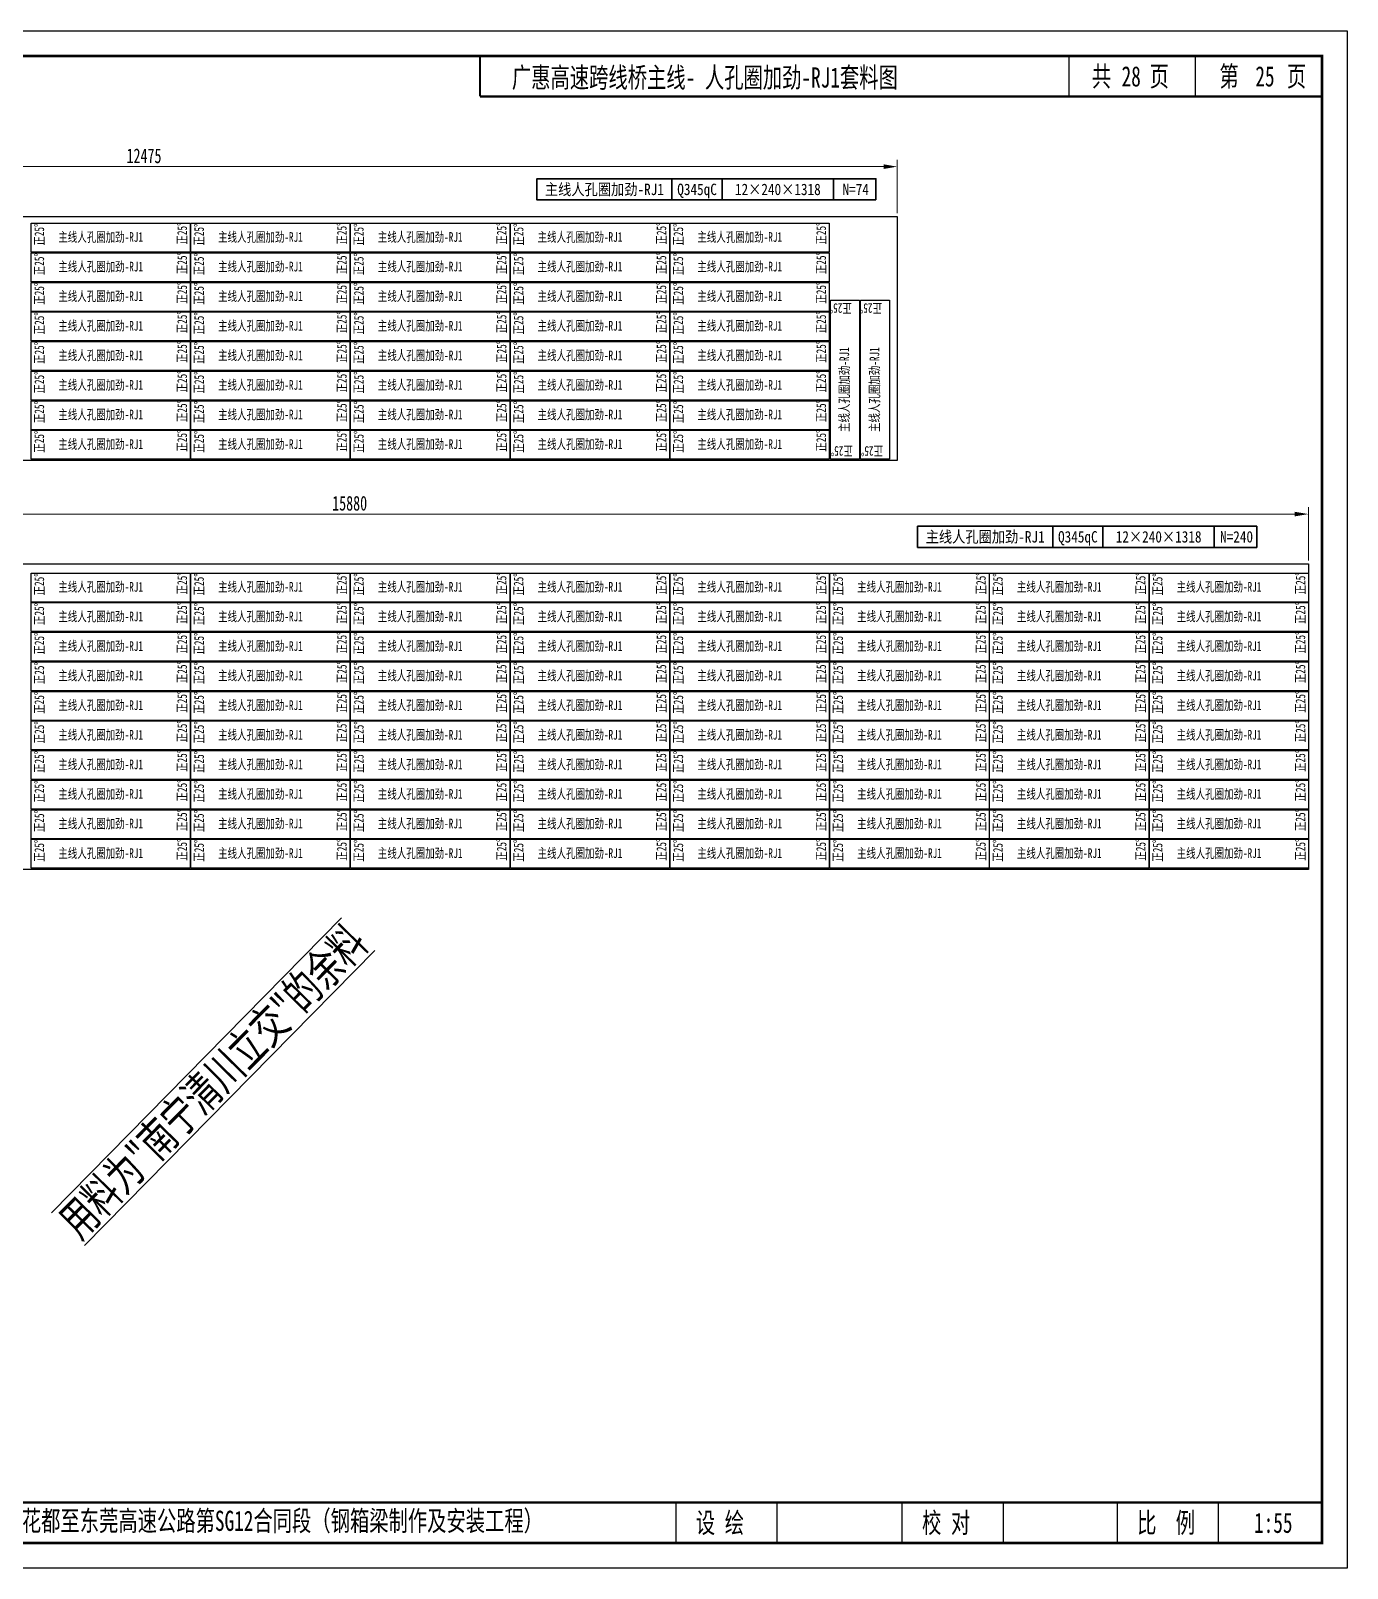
# Model space of a CAD drawing. Extents: x 1629247 to 2251351, y -601856 to -65897.
# Drawn here: x 1887866 to 1898768, y -396534 to -383803 of the extents above; entities that cross this region are included whole.
import ezdxf
from ezdxf.enums import TextEntityAlignment as Align

# ---------------------------------------------------------------- set-up
doc = ezdxf.new("R2010")
doc.units = 0
doc.header["$LTSCALE"] = 2
doc.header["$MEASUREMENT"] = 0
doc.header["$PDMODE"] = 35
doc.header["$PDSIZE"] = 50
doc.layers.get('0').update_dxf_attribs({"linetype": 'CONTINUOUS'})
doc.layers.get('Defpoints').update_dxf_attribs({"linetype": 'CONTINUOUS'})
doc.layers.add('1图框轮廓', color=7, linetype='CONTINUOUS', lineweight=35)
doc.layers.add('A3', color=7, linetype='CONTINUOUS')
doc.styles.add('仿宋', font='仿宋_GB2312_1.ttf', dxfattribs={"width": 0.7})
doc.dimstyles.new('标准标注样式-45', dxfattribs={"dimscale": 45, "dimtxt": 2.7, "dimasz": 2.5, "dimexe": 1.25, "dimexo": 0.625, "dimtad": 1, "dimdec": 0, "dimdsep": 46, "dimtxsty": '仿宋', "dimcen": 2.5, "dimclrd": 3, "dimclre": 3, "dimclrt": 4, "dimazin": 0, "dimtfac": 1, "dimtdec": 0, "dimtmove": 0, "dimatfit": 3, "dimfxl": 1.25, "dimlwd": 13, "dimlwe": 13, "dimarcsym": 0})

# ---------------------------------------------------------------- blocks, each defined once
blk = doc.blocks.new('tukuangA4-')
at = {"layer": 'A3'}
for p, q in [((12951, 10051), (12951, 10327)), ((13814, 10051), (13814, 10327)), ((10266, 173), (10266, 449)), ((10957, 173), (10957, 449)), ((11811, 173), (11811, 449)), ((12502, 173), (12502, 449)), ((13280, 173), (13280, 449)), ((13971, 173), (13971, 449))]:
    blk.add_line(p, q, dxfattribs=at)
blk.add_lwpolyline([(14850, 10500), (14850, 0), (0, 0), (0, 10500)], close=True, dxfattribs=at)
for points, const_width in [([(882, 10327), (14677, 10327), (14677, 173), (882, 173), (882, 10327)], 17.3), ([(8927, 10051), (8927, 10327)], 13.8), ([(8927, 10051), (14677, 10051)], 13.8), ([(882, 449), (14677, 449)], 13.8)]:
    blk.add_lwpolyline(points, dxfattribs=dict(at, const_width=const_width))
at = {"layer": 'A3', "color": 7, "linetype": 'Continuous', "style": '仿宋', "width": 0.7}
for s, p in [('共    页', (13106, 10120)), ('第     页', (13977, 10120)), ('花都至东莞高速公路第SG12合同段（钢箱梁制作及安装工程）', (5798, 255)), ('设 绘', (10401, 242)), ('校 对', (11946, 242)), ('比  例', (13415, 242))]:
    blk.add_text(s, height=138.1, dxfattribs=at).set_placement(p)
blk = doc.blocks.new('*D208')
at = {"color": 3, "lineweight": 13, "ltscale": 3}
for p, q in [((1882567, -385313), (1882567, -384872)), ((1895042, -385313), (1895042, -384872))]:
    blk.add_line(p, q, dxfattribs=at)
at = {"color": 3, "linetype": 'ByBlock', "lineweight": 13, "ltscale": 3}
blk.add_line((1894929, -384928), (1882679, -384928), dxfattribs=at)
at = {"color": 3, "ltscale": 3}
for points in [[(1882679, -384909), (1882679, -384947), (1882567, -384928)], [(1894929, -384909), (1894929, -384947), (1895042, -384928)]]:
    blk.add_solid(points, dxfattribs=at)
at = {"layer": 'Defpoints', "color": 0, "ltscale": 3}
for p in [(1882567, -384928), (1882567, -385341), (1895042, -385341)]:
    blk.add_point(p, dxfattribs=at)
at = {"color": 4, "ltscale": 3, "insert": (1888804, -384839), "char_height": 121.5, "attachment_point": 5, "style": '仿宋'}
blk.add_mtext('12475', dxfattribs=at)
blk = doc.blocks.new('*D210')
at = {"color": 3, "lineweight": 13, "ltscale": 3}
for p, q in [((1882567, -388190), (1882567, -387749)), ((1898447, -388190), (1898447, -387749))]:
    blk.add_line(p, q, dxfattribs=at)
at = {"color": 3, "linetype": 'ByBlock', "lineweight": 13, "ltscale": 3}
blk.add_line((1898334, -387805), (1882679, -387805), dxfattribs=at)
at = {"color": 3, "ltscale": 3}
for points in [[(1882679, -387786), (1882679, -387824), (1882567, -387805)], [(1898334, -387786), (1898334, -387824), (1898447, -387805)]]:
    blk.add_solid(points, dxfattribs=at)
at = {"layer": 'Defpoints', "color": 0, "ltscale": 3}
for p in [(1882567, -387805), (1882567, -388218), (1898447, -388218)]:
    blk.add_point(p, dxfattribs=at)
at = {"color": 4, "ltscale": 3, "insert": (1890507, -387716), "char_height": 121.5, "attachment_point": 5, "style": '仿宋'}
blk.add_mtext('15880', dxfattribs=at)

msp = doc.modelspace()

# ---------------------------------------------------------------- linework, layer by layer
at = {"color": 8, "ltscale": 3}
for points in [[(1895041.7, -385341.4), (1895041.7, -387361.4), (1882566.7, -387361.4), (1882566.7, -385341.4)], [(1898446.7, -388218.4), (1898446.7, -390748.4), (1882566.7, -390748.4), (1882566.7, -388218.4)]]:
    msp.add_lwpolyline(points, close=True, dxfattribs=at)
at = {"color": 1, "ltscale": 3}
for points in [[(1889186.7, -385396.4), (1889186.7, -385636.4), (1887868.7, -385636.4), (1887868.7, -385396.4)], [(1890509.7, -385396.4), (1890509.7, -385636.4), (1889191.7, -385636.4), (1889191.7, -385396.4)], [(1891832.7, -385396.4), (1891832.7, -385636.4), (1890514.7, -385636.4), (1890514.7, -385396.4)], [(1893155.7, -385396.4), (1893155.7, -385636.4), (1891837.7, -385636.4), (1891837.7, -385396.4)], [(1894478.7, -385396.4), (1894478.7, -385636.4), (1893160.7, -385636.4), (1893160.7, -385396.4)], [(1889186.7, -385641.4), (1889186.7, -385881.4), (1887868.7, -385881.4), (1887868.7, -385641.4)], [(1890509.7, -385641.4), (1890509.7, -385881.4), (1889191.7, -385881.4), (1889191.7, -385641.4)], [(1891832.7, -385641.4), (1891832.7, -385881.4), (1890514.7, -385881.4), (1890514.7, -385641.4)], [(1893155.7, -385641.4), (1893155.7, -385881.4), (1891837.7, -385881.4), (1891837.7, -385641.4)], [(1894478.7, -385641.4), (1894478.7, -385881.4), (1893160.7, -385881.4), (1893160.7, -385641.4)], [(1889186.7, -385886.4), (1889186.7, -386126.4), (1887868.7, -386126.4), (1887868.7, -385886.4)], [(1890509.7, -385886.4), (1890509.7, -386126.4), (1889191.7, -386126.4), (1889191.7, -385886.4)], [(1891832.7, -385886.4), (1891832.7, -386126.4), (1890514.7, -386126.4), (1890514.7, -385886.4)], [(1893155.7, -385886.4), (1893155.7, -386126.4), (1891837.7, -386126.4), (1891837.7, -385886.4)], [(1894478.7, -385886.4), (1894478.7, -386126.4), (1893160.7, -386126.4), (1893160.7, -385886.4)], [(1889186.7, -386131.4), (1889186.7, -386371.4), (1887868.7, -386371.4), (1887868.7, -386131.4)], [(1890509.7, -386131.4), (1890509.7, -386371.4), (1889191.7, -386371.4), (1889191.7, -386131.4)], [(1891832.7, -386131.4), (1891832.7, -386371.4), (1890514.7, -386371.4), (1890514.7, -386131.4)], [(1893155.7, -386131.4), (1893155.7, -386371.4), (1891837.7, -386371.4), (1891837.7, -386131.4)], [(1894478.7, -386131.4), (1894478.7, -386371.4), (1893160.7, -386371.4), (1893160.7, -386131.4)], [(1894488.7, -386033.4), (1894728.7, -386033.4), (1894728.7, -387351.4), (1894488.7, -387351.4)], [(1894738.7, -386033.4), (1894978.7, -386033.4), (1894978.7, -387351.4), (1894738.7, -387351.4)], [(1889186.7, -386376.4), (1889186.7, -386616.4), (1887868.7, -386616.4), (1887868.7, -386376.4)], [(1890509.7, -386376.4), (1890509.7, -386616.4), (1889191.7, -386616.4), (1889191.7, -386376.4)], [(1891832.7, -386376.4), (1891832.7, -386616.4), (1890514.7, -386616.4), (1890514.7, -386376.4)], [(1893155.7, -386376.4), (1893155.7, -386616.4), (1891837.7, -386616.4), (1891837.7, -386376.4)], [(1894478.7, -386376.4), (1894478.7, -386616.4), (1893160.7, -386616.4), (1893160.7, -386376.4)], [(1889186.7, -386621.4), (1889186.7, -386861.4), (1887868.7, -386861.4), (1887868.7, -386621.4)], [(1890509.7, -386621.4), (1890509.7, -386861.4), (1889191.7, -386861.4), (1889191.7, -386621.4)], [(1891832.7, -386621.4), (1891832.7, -386861.4), (1890514.7, -386861.4), (1890514.7, -386621.4)], [(1893155.7, -386621.4), (1893155.7, -386861.4), (1891837.7, -386861.4), (1891837.7, -386621.4)], [(1894478.7, -386621.4), (1894478.7, -386861.4), (1893160.7, -386861.4), (1893160.7, -386621.4)], [(1889186.7, -386866.4), (1889186.7, -387106.4), (1887868.7, -387106.4), (1887868.7, -386866.4)], [(1890509.7, -386866.4), (1890509.7, -387106.4), (1889191.7, -387106.4), (1889191.7, -386866.4)], [(1891832.7, -386866.4), (1891832.7, -387106.4), (1890514.7, -387106.4), (1890514.7, -386866.4)], [(1893155.7, -386866.4), (1893155.7, -387106.4), (1891837.7, -387106.4), (1891837.7, -386866.4)], [(1894478.7, -386866.4), (1894478.7, -387106.4), (1893160.7, -387106.4), (1893160.7, -386866.4)], [(1889186.7, -387111.4), (1889186.7, -387351.4), (1887868.7, -387351.4), (1887868.7, -387111.4)], [(1890509.7, -387111.4), (1890509.7, -387351.4), (1889191.7, -387351.4), (1889191.7, -387111.4)], [(1891832.7, -387111.4), (1891832.7, -387351.4), (1890514.7, -387351.4), (1890514.7, -387111.4)], [(1893155.7, -387111.4), (1893155.7, -387351.4), (1891837.7, -387351.4), (1891837.7, -387111.4)], [(1894478.7, -387111.4), (1894478.7, -387351.4), (1893160.7, -387351.4), (1893160.7, -387111.4)], [(1889186.7, -388293.4), (1889186.7, -388533.4), (1887868.7, -388533.4), (1887868.7, -388293.4)], [(1890509.7, -388293.4), (1890509.7, -388533.4), (1889191.7, -388533.4), (1889191.7, -388293.4)], [(1891832.7, -388293.4), (1891832.7, -388533.4), (1890514.7, -388533.4), (1890514.7, -388293.4)], [(1893155.7, -388293.4), (1893155.7, -388533.4), (1891837.7, -388533.4), (1891837.7, -388293.4)], [(1894478.7, -388293.4), (1894478.7, -388533.4), (1893160.7, -388533.4), (1893160.7, -388293.4)], [(1895801.7, -388293.4), (1895801.7, -388533.4), (1894483.7, -388533.4), (1894483.7, -388293.4)], [(1897124.7, -388293.4), (1897124.7, -388533.4), (1895806.7, -388533.4), (1895806.7, -388293.4)], [(1898447.7, -388293.4), (1898447.7, -388533.4), (1897129.7, -388533.4), (1897129.7, -388293.4)], [(1889186.7, -388538.4), (1889186.7, -388778.4), (1887868.7, -388778.4), (1887868.7, -388538.4)], [(1890509.7, -388538.4), (1890509.7, -388778.4), (1889191.7, -388778.4), (1889191.7, -388538.4)], [(1891832.7, -388538.4), (1891832.7, -388778.4), (1890514.7, -388778.4), (1890514.7, -388538.4)], [(1893155.7, -388538.4), (1893155.7, -388778.4), (1891837.7, -388778.4), (1891837.7, -388538.4)], [(1894478.7, -388538.4), (1894478.7, -388778.4), (1893160.7, -388778.4), (1893160.7, -388538.4)], [(1895801.7, -388538.4), (1895801.7, -388778.4), (1894483.7, -388778.4), (1894483.7, -388538.4)], [(1897124.7, -388538.4), (1897124.7, -388778.4), (1895806.7, -388778.4), (1895806.7, -388538.4)], [(1898447.7, -388538.4), (1898447.7, -388778.4), (1897129.7, -388778.4), (1897129.7, -388538.4)], [(1889186.7, -388783.4), (1889186.7, -389023.4), (1887868.7, -389023.4), (1887868.7, -388783.4)], [(1890509.7, -388783.4), (1890509.7, -389023.4), (1889191.7, -389023.4), (1889191.7, -388783.4)], [(1891832.7, -388783.4), (1891832.7, -389023.4), (1890514.7, -389023.4), (1890514.7, -388783.4)], [(1893155.7, -388783.4), (1893155.7, -389023.4), (1891837.7, -389023.4), (1891837.7, -388783.4)], [(1894478.7, -388783.4), (1894478.7, -389023.4), (1893160.7, -389023.4), (1893160.7, -388783.4)], [(1895801.7, -388783.4), (1895801.7, -389023.4), (1894483.7, -389023.4), (1894483.7, -388783.4)], [(1897124.7, -388783.4), (1897124.7, -389023.4), (1895806.7, -389023.4), (1895806.7, -388783.4)], [(1898447.7, -388783.4), (1898447.7, -389023.4), (1897129.7, -389023.4), (1897129.7, -388783.4)], [(1889186.7, -389028.4), (1889186.7, -389268.4), (1887868.7, -389268.4), (1887868.7, -389028.4)], [(1890509.7, -389028.4), (1890509.7, -389268.4), (1889191.7, -389268.4), (1889191.7, -389028.4)], [(1891832.7, -389028.4), (1891832.7, -389268.4), (1890514.7, -389268.4), (1890514.7, -389028.4)], [(1893155.7, -389028.4), (1893155.7, -389268.4), (1891837.7, -389268.4), (1891837.7, -389028.4)], [(1894478.7, -389028.4), (1894478.7, -389268.4), (1893160.7, -389268.4), (1893160.7, -389028.4)], [(1895801.7, -389028.4), (1895801.7, -389268.4), (1894483.7, -389268.4), (1894483.7, -389028.4)], [(1897124.7, -389028.4), (1897124.7, -389268.4), (1895806.7, -389268.4), (1895806.7, -389028.4)], [(1898447.7, -389028.4), (1898447.7, -389268.4), (1897129.7, -389268.4), (1897129.7, -389028.4)], [(1889186.7, -389273.4), (1889186.7, -389513.4), (1887868.7, -389513.4), (1887868.7, -389273.4)], [(1890509.7, -389273.4), (1890509.7, -389513.4), (1889191.7, -389513.4), (1889191.7, -389273.4)], [(1891832.7, -389273.4), (1891832.7, -389513.4), (1890514.7, -389513.4), (1890514.7, -389273.4)], [(1893155.7, -389273.4), (1893155.7, -389513.4), (1891837.7, -389513.4), (1891837.7, -389273.4)], [(1894478.7, -389273.4), (1894478.7, -389513.4), (1893160.7, -389513.4), (1893160.7, -389273.4)], [(1895801.7, -389273.4), (1895801.7, -389513.4), (1894483.7, -389513.4), (1894483.7, -389273.4)], [(1897124.7, -389273.4), (1897124.7, -389513.4), (1895806.7, -389513.4), (1895806.7, -389273.4)], [(1898447.7, -389273.4), (1898447.7, -389513.4), (1897129.7, -389513.4), (1897129.7, -389273.4)], [(1889186.7, -389518.4), (1889186.7, -389758.4), (1887868.7, -389758.4), (1887868.7, -389518.4)], [(1890509.7, -389518.4), (1890509.7, -389758.4), (1889191.7, -389758.4), (1889191.7, -389518.4)], [(1891832.7, -389518.4), (1891832.7, -389758.4), (1890514.7, -389758.4), (1890514.7, -389518.4)], [(1893155.7, -389518.4), (1893155.7, -389758.4), (1891837.7, -389758.4), (1891837.7, -389518.4)], [(1894478.7, -389518.4), (1894478.7, -389758.4), (1893160.7, -389758.4), (1893160.7, -389518.4)], [(1895801.7, -389518.4), (1895801.7, -389758.4), (1894483.7, -389758.4), (1894483.7, -389518.4)], [(1897124.7, -389518.4), (1897124.7, -389758.4), (1895806.7, -389758.4), (1895806.7, -389518.4)], [(1898447.7, -389518.4), (1898447.7, -389758.4), (1897129.7, -389758.4), (1897129.7, -389518.4)], [(1889186.7, -389763.4), (1889186.7, -390003.4), (1887868.7, -390003.4), (1887868.7, -389763.4)], [(1890509.7, -389763.4), (1890509.7, -390003.4), (1889191.7, -390003.4), (1889191.7, -389763.4)], [(1891832.7, -389763.4), (1891832.7, -390003.4), (1890514.7, -390003.4), (1890514.7, -389763.4)], [(1893155.7, -389763.4), (1893155.7, -390003.4), (1891837.7, -390003.4), (1891837.7, -389763.4)], [(1894478.7, -389763.4), (1894478.7, -390003.4), (1893160.7, -390003.4), (1893160.7, -389763.4)], [(1895801.7, -389763.4), (1895801.7, -390003.4), (1894483.7, -390003.4), (1894483.7, -389763.4)], [(1897124.7, -389763.4), (1897124.7, -390003.4), (1895806.7, -390003.4), (1895806.7, -389763.4)], [(1898447.7, -389763.4), (1898447.7, -390003.4), (1897129.7, -390003.4), (1897129.7, -389763.4)], [(1889186.7, -390008.4), (1889186.7, -390248.4), (1887868.7, -390248.4), (1887868.7, -390008.4)], [(1890509.7, -390008.4), (1890509.7, -390248.4), (1889191.7, -390248.4), (1889191.7, -390008.4)], [(1891832.7, -390008.4), (1891832.7, -390248.4), (1890514.7, -390248.4), (1890514.7, -390008.4)], [(1893155.7, -390008.4), (1893155.7, -390248.4), (1891837.7, -390248.4), (1891837.7, -390008.4)], [(1894478.7, -390008.4), (1894478.7, -390248.4), (1893160.7, -390248.4), (1893160.7, -390008.4)], [(1895801.7, -390008.4), (1895801.7, -390248.4), (1894483.7, -390248.4), (1894483.7, -390008.4)], [(1897124.7, -390008.4), (1897124.7, -390248.4), (1895806.7, -390248.4), (1895806.7, -390008.4)], [(1898447.7, -390008.4), (1898447.7, -390248.4), (1897129.7, -390248.4), (1897129.7, -390008.4)], [(1889186.7, -390253.4), (1889186.7, -390493.4), (1887868.7, -390493.4), (1887868.7, -390253.4)], [(1890509.7, -390253.4), (1890509.7, -390493.4), (1889191.7, -390493.4), (1889191.7, -390253.4)], [(1891832.7, -390253.4), (1891832.7, -390493.4), (1890514.7, -390493.4), (1890514.7, -390253.4)], [(1893155.7, -390253.4), (1893155.7, -390493.4), (1891837.7, -390493.4), (1891837.7, -390253.4)], [(1894478.7, -390253.4), (1894478.7, -390493.4), (1893160.7, -390493.4), (1893160.7, -390253.4)], [(1895801.7, -390253.4), (1895801.7, -390493.4), (1894483.7, -390493.4), (1894483.7, -390253.4)], [(1897124.7, -390253.4), (1897124.7, -390493.4), (1895806.7, -390493.4), (1895806.7, -390253.4)], [(1898447.7, -390253.4), (1898447.7, -390493.4), (1897129.7, -390493.4), (1897129.7, -390253.4)], [(1889186.7, -390498.4), (1889186.7, -390738.4), (1887868.7, -390738.4), (1887868.7, -390498.4)], [(1890509.7, -390498.4), (1890509.7, -390738.4), (1889191.7, -390738.4), (1889191.7, -390498.4)], [(1891832.7, -390498.4), (1891832.7, -390738.4), (1890514.7, -390738.4), (1890514.7, -390498.4)], [(1893155.7, -390498.4), (1893155.7, -390738.4), (1891837.7, -390738.4), (1891837.7, -390498.4)], [(1894478.7, -390498.4), (1894478.7, -390738.4), (1893160.7, -390738.4), (1893160.7, -390498.4)], [(1895801.7, -390498.4), (1895801.7, -390738.4), (1894483.7, -390738.4), (1894483.7, -390498.4)], [(1897124.7, -390498.4), (1897124.7, -390738.4), (1895806.7, -390738.4), (1895806.7, -390498.4)], [(1898447.7, -390498.4), (1898447.7, -390738.4), (1897129.7, -390738.4), (1897129.7, -390498.4)]]:
    msp.add_lwpolyline(points, close=True, dxfattribs=at)
at = {"layer": '1图框轮廓', "color": 30, "ltscale": 3}
for points in [[(1894865.5, -385203.7), (1892057.4, -385203.7), (1892057.4, -385028.7), (1894865.5, -385028.7)], [(1893176, -385203.7), (1893176, -385203.7), (1893176, -385028.7), (1893176, -385028.7)], [(1893592, -385203.7), (1893592, -385203.7), (1893592, -385028.7), (1893592, -385028.7)], [(1894514, -385203.7), (1894514, -385203.7), (1894514, -385028.7), (1894514, -385028.7)], [(1898018.8, -388080.7), (1895210.7, -388080.7), (1895210.7, -387905.7), (1898018.8, -387905.7)], [(1896329.3, -388080.7), (1896329.3, -388080.7), (1896329.3, -387905.7), (1896329.3, -387905.7)], [(1896745.3, -388080.7), (1896745.3, -388080.7), (1896745.3, -387905.7), (1896745.3, -387905.7)], [(1897667.3, -388080.7), (1897667.3, -388080.7), (1897667.3, -387905.7), (1897667.3, -387905.7)]]:
    msp.add_lwpolyline(points, close=True, dxfattribs=at)

# ---------------------------------------------------------------- block references
at = {"color": 8, "xscale": 1.212542043533176, "yscale": 1.212542043547728, "zscale": 1.212542043548322}
msp.add_blockref('tukuangA4-', (1880762, -396534.4), dxfattribs=at)

# ---------------------------------------------------------------- texts
at = {"color": 7, "style": '仿宋', "width": 0.85}
for s, p in [('主线人孔圈加劲-RJ1', (1892616.4, -385116.2)), ('Q345qC', (1893384, -385116.2)), ('12×240×1318', (1894053, -385116.2)), ('N=74', (1894698.1, -385116.2)), ('主线人孔圈加劲-RJ1', (1895769.7, -387993.2)), ('Q345qC', (1896537.3, -387993.2)), ('12×240×1318', (1897206.3, -387993.2)), ('N=240', (1897851.4, -387993.2))]:
    msp.add_text(s, height=94.5, dxfattribs=at).set_placement(p, align=Align.MIDDLE_CENTER)
at = {"layer": 'A3', "color": 6, "linetype": 'Continuous', "style": '仿宋', "width": 0.7}
msp.add_text('广惠高速跨线桥主线- 人孔圈加劲-RJ1套料图', height=167.446, dxfattribs=at).set_placement((1891850.5, -384273.3))
at = {"layer": 'A3', "color": 1, "linetype": 'Continuous', "style": '仿宋', "width": 0.7}
for s, p in [('28', (1896899.4, -384263.9)), ('25', (1898007, -384263.9))]:
    msp.add_text(s, height=167.45, dxfattribs=at).set_placement(p)
at = {"layer": 'A3', "color": 6, "linetype": 'Continuous', "style": '仿宋', "width": 0.7}
for s, rotation, p in [('正25%%D', 90, (1887976.7, -385490.6)), ('正25%%D', 90, (1889159.4, -385481.8)), ('正25%%D', 90, (1889299.7, -385490.6)), ('正25%%D', 90, (1890482.4, -385481.8)), ('正25%%D', 90, (1890622.7, -385490.6)), ('正25%%D', 90, (1891805.4, -385481.8)), ('正25%%D', 90, (1891945.7, -385490.6)), ('正25%%D', 90, (1893128.4, -385481.8)), ('正25%%D', 90, (1893268.7, -385490.6)), ('正25%%D', 90, (1894451.4, -385481.8)), ('正25%%D', 90, (1889159.4, -385726.8)), ('正25%%D', 90, (1890482.4, -385726.8)), ('正25%%D', 90, (1891805.4, -385726.8)), ('正25%%D', 90, (1893128.4, -385726.8)), ('正25%%D', 90, (1894451.4, -385726.8)), ('正25%%D', 90, (1887976.7, -385735.6)), ('正25%%D', 90, (1889299.7, -385735.6)), ('正25%%D', 90, (1890622.7, -385735.6)), ('正25%%D', 90, (1891945.7, -385735.6)), ('正25%%D', 90, (1893268.7, -385735.6)), ('正25%%D', 90, (1887976.7, -385980.6)), ('正25%%D', 90, (1889159.4, -385971.8)), ('正25%%D', 90, (1889299.7, -385980.6)), ('正25%%D', 90, (1890482.4, -385971.8)), ('正25%%D', 90, (1890622.7, -385980.6)), ('正25%%D', 90, (1891805.4, -385971.8)), ('正25%%D', 90, (1891945.7, -385980.6)), ('正25%%D', 90, (1893128.4, -385971.8)), ('正25%%D', 90, (1893268.7, -385980.6)), ('正25%%D', 90, (1894451.4, -385971.8)), ('正25%%D', 90, (1887976.7, -386225.6)), ('正25%%D', 90, (1889159.4, -386216.8)), ('正25%%D', 90, (1889299.7, -386225.6)), ('正25%%D', 90, (1890482.4, -386216.8)), ('正25%%D', 90, (1890622.7, -386225.6)), ('正25%%D', 90, (1891805.4, -386216.8)), ('正25%%D', 90, (1891945.7, -386225.6)), ('正25%%D', 90, (1893128.4, -386216.8)), ('正25%%D', 90, (1893268.7, -386225.6)), ('正25%%D', 90, (1894451.4, -386216.8)), ('正25%%D', 180, (1894574.1, -386060.7)), ('正25%%D', 180, (1894824.1, -386060.7)), ('正25%%D', 90, (1887976.7, -386470.6)), ('正25%%D', 90, (1889159.4, -386461.8)), ('正25%%D', 90, (1889299.7, -386470.6)), ('正25%%D', 90, (1890482.4, -386461.8)), ('正25%%D', 90, (1890622.7, -386470.6)), ('正25%%D', 90, (1891805.4, -386461.8)), ('正25%%D', 90, (1891945.7, -386470.6)), ('正25%%D', 90, (1893128.4, -386461.8)), ('正25%%D', 90, (1893268.7, -386470.6)), ('正25%%D', 90, (1894451.4, -386461.8)), ('主线人孔圈加劲-RJ1', 90, (1894642.9, -386774.9)), ('主线人孔圈加劲-RJ1', 90, (1894892.9, -386774.9)), ('正25%%D', 90, (1887976.7, -386715.6)), ('正25%%D', 90, (1889159.4, -386706.8)), ('正25%%D', 90, (1889299.7, -386715.6)), ('正25%%D', 90, (1890482.4, -386706.8)), ('正25%%D', 90, (1890622.7, -386715.6)), ('正25%%D', 90, (1891805.4, -386706.8)), ('正25%%D', 90, (1891945.7, -386715.6)), ('正25%%D', 90, (1893128.4, -386706.8)), ('正25%%D', 90, (1893268.7, -386715.6)), ('正25%%D', 90, (1894451.4, -386706.8)), ('正25%%D', 90, (1887976.7, -386960.6)), ('正25%%D', 90, (1889159.4, -386951.8)), ('正25%%D', 90, (1889299.7, -386960.6)), ('正25%%D', 90, (1890482.4, -386951.8)), ('正25%%D', 90, (1890622.7, -386960.6)), ('正25%%D', 90, (1891805.4, -386951.8)), ('正25%%D', 90, (1891945.7, -386960.6)), ('正25%%D', 90, (1893128.4, -386951.8)), ('正25%%D', 90, (1893268.7, -386960.6)), ('正25%%D', 90, (1894451.4, -386951.8)), ('正25%%D', 90, (1887976.7, -387205.6)), ('正25%%D', 90, (1889159.4, -387196.8)), ('正25%%D', 90, (1889299.7, -387205.6)), ('正25%%D', 90, (1890482.4, -387196.8)), ('正25%%D', 90, (1890622.7, -387205.6)), ('正25%%D', 90, (1891805.4, -387196.8)), ('正25%%D', 90, (1891945.7, -387205.6)), ('正25%%D', 90, (1893128.4, -387196.8)), ('正25%%D', 90, (1893268.7, -387205.6)), ('正25%%D', 90, (1894451.4, -387196.8)), ('正25%%D', 180, (1894582.8, -387243.3)), ('正25%%D', 180, (1894832.8, -387243.3)), ('正25%%D', 90, (1887976.7, -388387.5)), ('正25%%D', 90, (1889159.4, -388378.8)), ('正25%%D', 90, (1889299.7, -388387.5)), ('正25%%D', 90, (1890482.4, -388378.8)), ('正25%%D', 90, (1890622.7, -388387.5)), ('正25%%D', 90, (1891805.4, -388378.8)), ('正25%%D', 90, (1891945.7, -388387.5)), ('正25%%D', 90, (1893128.4, -388378.8)), ('正25%%D', 90, (1893268.7, -388387.5)), ('正25%%D', 90, (1894451.4, -388378.8)), ('正25%%D', 90, (1894591.7, -388387.5)), ('正25%%D', 90, (1895774.4, -388378.8)), ('正25%%D', 90, (1895914.7, -388387.5)), ('正25%%D', 90, (1897097.4, -388378.8)), ('正25%%D', 90, (1897237.7, -388387.5)), ('正25%%D', 90, (1898420.4, -388378.8)), ('正25%%D', 90, (1887976.7, -388632.5)), ('正25%%D', 90, (1889159.4, -388623.8)), ('正25%%D', 90, (1889299.7, -388632.5)), ('正25%%D', 90, (1890482.4, -388623.8)), ('正25%%D', 90, (1890622.7, -388632.5)), ('正25%%D', 90, (1891805.4, -388623.8)), ('正25%%D', 90, (1891945.7, -388632.5)), ('正25%%D', 90, (1893128.4, -388623.8)), ('正25%%D', 90, (1893268.7, -388632.5)), ('正25%%D', 90, (1894451.4, -388623.8)), ('正25%%D', 90, (1894591.7, -388632.5)), ('正25%%D', 90, (1895774.4, -388623.8)), ('正25%%D', 90, (1895914.7, -388632.5)), ('正25%%D', 90, (1897097.4, -388623.8)), ('正25%%D', 90, (1897237.7, -388632.5)), ('正25%%D', 90, (1898420.4, -388623.8)), ('正25%%D', 90, (1887976.7, -388877.5)), ('正25%%D', 90, (1889159.4, -388868.8)), ('正25%%D', 90, (1889299.7, -388877.5)), ('正25%%D', 90, (1890482.4, -388868.8)), ('正25%%D', 90, (1890622.7, -388877.5)), ('正25%%D', 90, (1891805.4, -388868.8)), ('正25%%D', 90, (1891945.7, -388877.5)), ('正25%%D', 90, (1893128.4, -388868.8)), ('正25%%D', 90, (1893268.7, -388877.5)), ('正25%%D', 90, (1894451.4, -388868.8)), ('正25%%D', 90, (1894591.7, -388877.5)), ('正25%%D', 90, (1895774.4, -388868.8)), ('正25%%D', 90, (1895914.7, -388877.5)), ('正25%%D', 90, (1897097.4, -388868.8)), ('正25%%D', 90, (1897237.7, -388877.5)), ('正25%%D', 90, (1898420.4, -388868.8)), ('正25%%D', 90, (1887976.7, -389122.5)), ('正25%%D', 90, (1889159.4, -389113.8)), ('正25%%D', 90, (1889299.7, -389122.5)), ('正25%%D', 90, (1890482.4, -389113.8)), ('正25%%D', 90, (1890622.7, -389122.5)), ('正25%%D', 90, (1891805.4, -389113.8)), ('正25%%D', 90, (1891945.7, -389122.5)), ('正25%%D', 90, (1893128.4, -389113.8)), ('正25%%D', 90, (1893268.7, -389122.5)), ('正25%%D', 90, (1894451.4, -389113.8)), ('正25%%D', 90, (1894591.7, -389122.5)), ('正25%%D', 90, (1895774.4, -389113.8)), ('正25%%D', 90, (1895914.7, -389122.5)), ('正25%%D', 90, (1897097.4, -389113.8)), ('正25%%D', 90, (1897237.7, -389122.5)), ('正25%%D', 90, (1898420.4, -389113.8)), ('正25%%D', 90, (1887976.7, -389367.5)), ('正25%%D', 90, (1889159.4, -389358.8)), ('正25%%D', 90, (1889299.7, -389367.5)), ('正25%%D', 90, (1890482.4, -389358.8)), ('正25%%D', 90, (1890622.7, -389367.5)), ('正25%%D', 90, (1891805.4, -389358.8)), ('正25%%D', 90, (1891945.7, -389367.5)), ('正25%%D', 90, (1893128.4, -389358.8)), ('正25%%D', 90, (1893268.7, -389367.5)), ('正25%%D', 90, (1894451.4, -389358.8)), ('正25%%D', 90, (1894591.7, -389367.5)), ('正25%%D', 90, (1895774.4, -389358.8)), ('正25%%D', 90, (1895914.7, -389367.5)), ('正25%%D', 90, (1897097.4, -389358.8)), ('正25%%D', 90, (1897237.7, -389367.5)), ('正25%%D', 90, (1898420.4, -389358.8)), ('正25%%D', 90, (1887976.7, -389612.5)), ('正25%%D', 90, (1889159.4, -389603.8)), ('正25%%D', 90, (1889299.7, -389612.5)), ('正25%%D', 90, (1890482.4, -389603.8)), ('正25%%D', 90, (1890622.7, -389612.5)), ('正25%%D', 90, (1891805.4, -389603.8)), ('正25%%D', 90, (1891945.7, -389612.5)), ('正25%%D', 90, (1893128.4, -389603.8)), ('正25%%D', 90, (1893268.7, -389612.5)), ('正25%%D', 90, (1894451.4, -389603.8)), ('正25%%D', 90, (1894591.7, -389612.5)), ('正25%%D', 90, (1895774.4, -389603.8)), ('正25%%D', 90, (1895914.7, -389612.5)), ('正25%%D', 90, (1897097.4, -389603.8)), ('正25%%D', 90, (1897237.7, -389612.5)), ('正25%%D', 90, (1898420.4, -389603.8)), ('正25%%D', 90, (1887976.7, -389857.5)), ('正25%%D', 90, (1889159.4, -389848.8)), ('正25%%D', 90, (1889299.7, -389857.5)), ('正25%%D', 90, (1890482.4, -389848.8)), ('正25%%D', 90, (1890622.7, -389857.5)), ('正25%%D', 90, (1891805.4, -389848.8)), ('正25%%D', 90, (1891945.7, -389857.5)), ('正25%%D', 90, (1893128.4, -389848.8)), ('正25%%D', 90, (1893268.7, -389857.5)), ('正25%%D', 90, (1894451.4, -389848.8)), ('正25%%D', 90, (1894591.7, -389857.5)), ('正25%%D', 90, (1895774.4, -389848.8)), ('正25%%D', 90, (1895914.7, -389857.5)), ('正25%%D', 90, (1897097.4, -389848.8)), ('正25%%D', 90, (1897237.7, -389857.5)), ('正25%%D', 90, (1898420.4, -389848.8)), ('正25%%D', 90, (1887976.7, -390102.5)), ('正25%%D', 90, (1889159.4, -390093.8)), ('正25%%D', 90, (1889299.7, -390102.5)), ('正25%%D', 90, (1890482.4, -390093.8)), ('正25%%D', 90, (1890622.7, -390102.5)), ('正25%%D', 90, (1891805.4, -390093.8)), ('正25%%D', 90, (1891945.7, -390102.5)), ('正25%%D', 90, (1893128.4, -390093.8)), ('正25%%D', 90, (1893268.7, -390102.5)), ('正25%%D', 90, (1894451.4, -390093.8)), ('正25%%D', 90, (1894591.7, -390102.5)), ('正25%%D', 90, (1895774.4, -390093.8)), ('正25%%D', 90, (1895914.7, -390102.5)), ('正25%%D', 90, (1897097.4, -390093.8)), ('正25%%D', 90, (1897237.7, -390102.5)), ('正25%%D', 90, (1898420.4, -390093.8)), ('正25%%D', 90, (1887976.7, -390347.5)), ('正25%%D', 90, (1889159.4, -390338.8)), ('正25%%D', 90, (1889299.7, -390347.5)), ('正25%%D', 90, (1890482.4, -390338.8)), ('正25%%D', 90, (1890622.7, -390347.5)), ('正25%%D', 90, (1891805.4, -390338.8)), ('正25%%D', 90, (1891945.7, -390347.5)), ('正25%%D', 90, (1893128.4, -390338.8)), ('正25%%D', 90, (1893268.7, -390347.5)), ('正25%%D', 90, (1894451.4, -390338.8)), ('正25%%D', 90, (1894591.7, -390347.5)), ('正25%%D', 90, (1895774.4, -390338.8)), ('正25%%D', 90, (1895914.7, -390347.5)), ('正25%%D', 90, (1897097.4, -390338.8)), ('正25%%D', 90, (1897237.7, -390347.5)), ('正25%%D', 90, (1898420.4, -390338.8)), ('正25%%D', 90, (1887976.7, -390592.5)), ('正25%%D', 90, (1889159.4, -390583.8)), ('正25%%D', 90, (1889299.7, -390592.5)), ('正25%%D', 90, (1890482.4, -390583.8)), ('正25%%D', 90, (1890622.7, -390592.5)), ('正25%%D', 90, (1891805.4, -390583.8)), ('正25%%D', 90, (1891945.7, -390592.5)), ('正25%%D', 90, (1893128.4, -390583.8)), ('正25%%D', 90, (1893268.7, -390592.5)), ('正25%%D', 90, (1894451.4, -390583.8)), ('正25%%D', 90, (1894591.7, -390592.5)), ('正25%%D', 90, (1895774.4, -390583.8)), ('正25%%D', 90, (1895914.7, -390592.5)), ('正25%%D', 90, (1897097.4, -390583.8)), ('正25%%D', 90, (1897237.7, -390592.5)), ('正25%%D', 90, (1898420.4, -390583.8))]:
    msp.add_text(s, height=80, rotation=rotation, dxfattribs=at).set_placement(p, align=Align.CENTER)
for p in [(1888445.2, -385550.6), (1889768.2, -385550.6), (1891091.2, -385550.6), (1892414.2, -385550.6), (1893737.2, -385550.6), (1888445.2, -385795.6), (1889768.2, -385795.6), (1891091.2, -385795.6), (1892414.2, -385795.6), (1893737.2, -385795.6), (1888445.2, -386040.6), (1889768.2, -386040.6), (1891091.2, -386040.6), (1892414.2, -386040.6), (1893737.2, -386040.6), (1888445.2, -386285.6), (1889768.2, -386285.6), (1891091.2, -386285.6), (1892414.2, -386285.6), (1893737.2, -386285.6), (1888445.2, -386530.6), (1889768.2, -386530.6), (1891091.2, -386530.6), (1892414.2, -386530.6), (1893737.2, -386530.6), (1888445.2, -386775.6), (1889768.2, -386775.6), (1891091.2, -386775.6), (1892414.2, -386775.6), (1893737.2, -386775.6), (1888445.2, -387020.6), (1889768.2, -387020.6), (1891091.2, -387020.6), (1892414.2, -387020.6), (1893737.2, -387020.6), (1888445.2, -387265.6), (1889768.2, -387265.6), (1891091.2, -387265.6), (1892414.2, -387265.6), (1893737.2, -387265.6), (1888445.2, -388447.6), (1889768.2, -388447.6), (1891091.2, -388447.6), (1892414.2, -388447.6), (1893737.2, -388447.6), (1895060.2, -388447.6), (1896383.2, -388447.6), (1897706.2, -388447.6), (1888445.2, -388692.6), (1889768.2, -388692.6), (1891091.2, -388692.6), (1892414.2, -388692.6), (1893737.2, -388692.6), (1895060.2, -388692.6), (1896383.2, -388692.6), (1897706.2, -388692.6), (1888445.2, -388937.6), (1889768.2, -388937.6), (1891091.2, -388937.6), (1892414.2, -388937.6), (1893737.2, -388937.6), (1895060.2, -388937.6), (1896383.2, -388937.6), (1897706.2, -388937.6), (1888445.2, -389182.6), (1889768.2, -389182.6), (1891091.2, -389182.6), (1892414.2, -389182.6), (1893737.2, -389182.6), (1895060.2, -389182.6), (1896383.2, -389182.6), (1897706.2, -389182.6), (1888445.2, -389427.6), (1889768.2, -389427.6), (1891091.2, -389427.6), (1892414.2, -389427.6), (1893737.2, -389427.6), (1895060.2, -389427.6), (1896383.2, -389427.6), (1897706.2, -389427.6), (1888445.2, -389672.6), (1889768.2, -389672.6), (1891091.2, -389672.6), (1892414.2, -389672.6), (1893737.2, -389672.6), (1895060.2, -389672.6), (1896383.2, -389672.6), (1897706.2, -389672.6), (1888445.2, -389917.6), (1889768.2, -389917.6), (1891091.2, -389917.6), (1892414.2, -389917.6), (1893737.2, -389917.6), (1895060.2, -389917.6), (1896383.2, -389917.6), (1897706.2, -389917.6), (1888445.2, -390162.6), (1889768.2, -390162.6), (1891091.2, -390162.6), (1892414.2, -390162.6), (1893737.2, -390162.6), (1895060.2, -390162.6), (1896383.2, -390162.6), (1897706.2, -390162.6), (1888445.2, -390407.6), (1889768.2, -390407.6), (1891091.2, -390407.6), (1892414.2, -390407.6), (1893737.2, -390407.6), (1895060.2, -390407.6), (1896383.2, -390407.6), (1897706.2, -390407.6), (1888445.2, -390652.6), (1889768.2, -390652.6), (1891091.2, -390652.6), (1892414.2, -390652.6), (1893737.2, -390652.6), (1895060.2, -390652.6), (1896383.2, -390652.6), (1897706.2, -390652.6)]:
    msp.add_text('主线人孔圈加劲-RJ1', height=80, dxfattribs=at).set_placement(p, align=Align.CENTER)
at = {"layer": 'A3', "color": 5, "linetype": 'Continuous', "style": '仿宋', "width": 0.7}
msp.add_text('%%U%%O用料为"南宁清川立交"的余料', height=276.19, rotation=45.50296, dxfattribs=at).set_placement((1888273.2, -393824.4))
at = {"layer": 'A3', "color": 7, "linetype": 'Continuous', "style": '仿宋', "width": 0.7}
msp.add_text('1:55', height=167.45, dxfattribs=at).set_placement((1897996.2, -396241.5))

# ---------------------------------------------------------------- dimensions: what is measured, and where the dimension line sits
at = {"color": 8, "ltscale": 3}
for base, p1, p2, picture, middle in [((1882566.7, -384928.1), (1895041.7, -385341.4), (1882566.7, -385341.4), '*D208', (1888804.2, -384839.3)), ((1882566.7, -387805.1), (1898446.7, -388218.4), (1882566.7, -388218.4), '*D210', (1890506.7, -387716.3))]:
    dim = msp.add_linear_dim(base=base, p1=p1, p2=p2, dimstyle='标准标注样式-45', dxfattribs=at)
    dim.commit()
    dim.dimension.update_dxf_attribs({"geometry": picture, "text_midpoint": middle})

doc.saveas('drawing.dxf')
